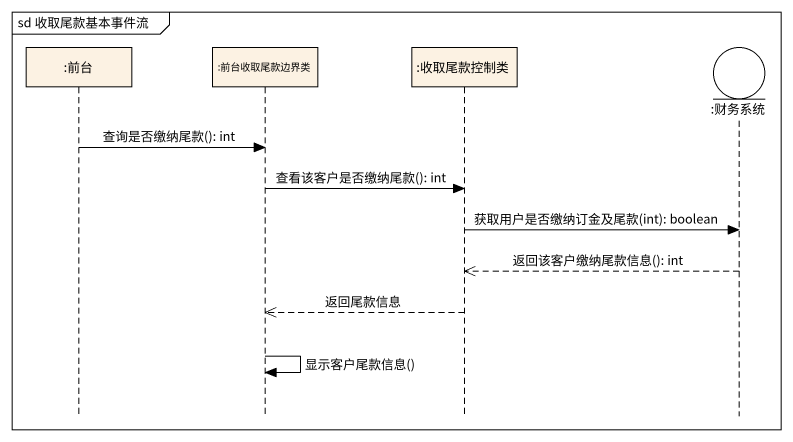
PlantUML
@startuml
mainframe sd 收取尾款基本事件流
hide footbox
participant ":前台" as 前台
participant ":前台收取尾款边界类" as 前台收取尾款边界类
participant ":收取尾款控制类" as 收取尾款控制类
entity ":财务系统" as 财务系统

前台 -> 前台收取尾款边界类 : 查询是否缴纳尾款(): int
前台收取尾款边界类 -> 收取尾款控制类 : 查看该客户是否缴纳尾款(): int
收取尾款控制类 -> 财务系统 : 获取用户是否缴纳订金及尾款(int): boolean
财务系统 -->> 收取尾款控制类 : 返回该客户缴纳尾款信息(): int
收取尾款控制类 -->> 前台收取尾款边界类 : 返回尾款信息
前台收取尾款边界类 -> 前台收取尾款边界类 : 显示客户尾款信息()
@enduml
